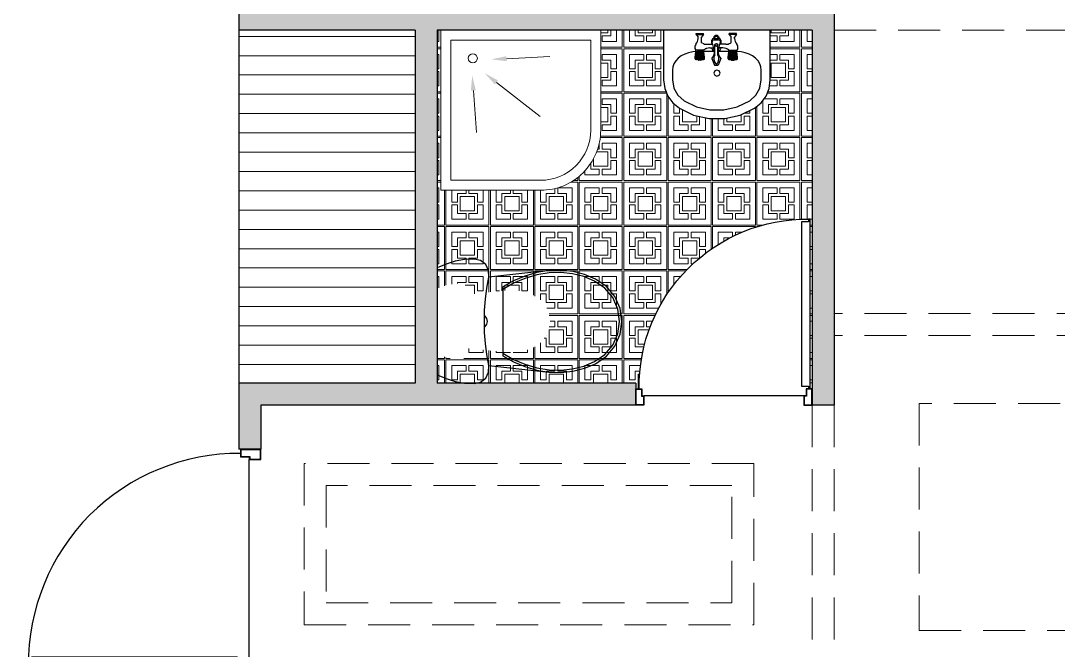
# Model space of a CAD drawing. Header units: inches. Extents: x 70 to 1974, y -315 to 363.
# Drawn here: x 1176.509 to 1181.215, y 192.494 to 195.348 of the extents above; entities that cross this region are included whole.
import ezdxf

# ---------------------------------------------------------------- set-up
doc = ezdxf.new("R2010")
doc.units = ezdxf.units.IN
doc.header["$MEASUREMENT"] = 0
doc.linetypes.add('DASHED2', pattern=[9.525, 6.35, -3.175])
for name, color, linetype, lineweight in [('1', 19, 'Continuous', 5), ('hidden line', 252, 'Continuous', 5), ('LAYER1', 8, 'Continuous', 9)]:
    doc.layers.add(name, color=color, linetype=linetype, lineweight=lineweight)
doc.layers.add('AX', color=7, linetype='Continuous', lineweight=18, true_color=0xb7ad8f)
doc.layers.add('elev', color=8, linetype='Continuous')
doc.layers.add('fer', color=8, linetype='Continuous')

# ---------------------------------------------------------------- blocks, each defined once
blk = doc.blocks.new('DR100K')
at = {"color": 0}
blk.add_line((-0.0463, -0.0524), (-0.9537, -0.0524), dxfattribs=at)
at = {"color": 0, "linetype": 'Continuous'}
for p, q in [((-0.0192, -0.1073), (-0.0192, -0.0923)), ((-0.0192, -0.0923), (-0.0115, -0.0923)), ((-0.0115, -0.0923), (-0.0115, -0.5731)), ((-0.0591, -0.5731), (-0.0591, -0.1073)), ((-0.0591, -0.1073), (-0.0197, -0.1073)), ((-0.0591, -1.0389), (-0.0591, -0.5731)), ((-0.0115, -0.5731), (-0.0115, -1.0539)), ((-0.0197, -1.0389), (-0.0591, -1.0389)), ((-0.0192, -1.0539), (-0.0192, -1.0389)), ((-0.0115, -1.0539), (-0.0192, -1.0539))]:
    blk.add_line(p, q, dxfattribs=at)
for points in [[(-0.9537, -0.0524), (-0.9537, 0), (-1, 0), (-1, -0.0923), (-0.9658, -0.0923), (-0.9658, -0.0524)], [(-0.0463, -0.0524), (-0.0463, 0), (0, 0), (0, -0.0923), (-0.0342, -0.0923), (-0.0342, -0.0524)], [(-0.9557, -0.0505), (-0.9557, -0.0019), (-0.9981, -0.0019), (-0.9981, -0.0904), (-0.9677, -0.0904), (-0.9677, -0.0505)], [(-0.0443, -0.0505), (-0.0443, -0.0019), (-0.0019, -0.0019), (-0.0019, -0.0904), (-0.0323, -0.0904), (-0.0323, -0.0505)]]:
    blk.add_lwpolyline(points, close=True, dxfattribs=at)
blk.add_arc((-0.0294, -0.1026), 0.9514, 179.3821, 270.6161, dxfattribs=at)
blk = doc.blocks.new('Bath4')
for p, q in [((-0.652, -0.5264), (-0.6377, -0.3365)), ((-0.5472, -0.5632), (-0.3492, -0.4082)), ((-0.5019, -0.6708), (-0.3044, -0.6801))]:
    blk.add_line(p, q)
for points in [[(-0.0742, -0.8), (-0.8, -0.8), (-0.8, -0.0742), (-0.3464, -0.0742, -0.414214), (-0.0742, -0.3464)], [(-0.1196, -0.7546), (-0.7546, -0.7546), (-0.7546, -0.1196), (-0.3464, -0.1196, -0.414214), (-0.1196, -0.3464)]]:
    blk.add_lwpolyline(points, format="xyb", close=True)
blk.add_circle((-0.6545, -0.6727), 0.0207)
for points in [[(-0.6633, -0.5255), (-0.6407, -0.5272), (-0.6571, -0.5942)], [(-0.5542, -0.5542), (-0.5402, -0.5721), (-0.6008, -0.6051)], [(-0.5014, -0.6595), (-0.5024, -0.6822), (-0.5699, -0.6677)]]:
    blk.add_solid(points)
blk = doc.blocks.new('PL_WC_1_UT')
at = {"layer": 'fer', "linetype": 'ByBlock'}
for p, q in [((-0.2284, 0.645), (-0.2446, 0.6076)), ((0.2284, 0.645), (-0.2284, 0.645)), ((0.2446, 0.6076), (0.2284, 0.645)), ((-0.2446, 0.6076), (-0.2564, 0.5687)), ((0.2564, 0.5687), (0.2446, 0.6076)), ((-0.2564, 0.5687), (-0.2635, 0.5285)), ((0.2635, 0.5285), (0.2564, 0.5687)), ((-0.2635, 0.5285), (-0.2659, 0.4879)), ((-0.2659, 0.4879), (-0.2597, 0.4603)), ((0.2597, 0.4603), (0.2659, 0.4879)), ((0.2659, 0.4879), (0.2635, 0.5285)), ((-0.2597, 0.4603), (-0.2423, 0.4381)), ((0.2423, 0.4381), (0.2597, 0.4603)), ((-0.2423, 0.4381), (-0.2171, 0.4255)), ((-0.2171, 0.4255), (-0.1889, 0.4249)), ((-0.1889, 0.4249), (-0.2164, 0.1682)), ((0.1889, 0.4249), (0.2171, 0.4255)), ((0.2164, 0.1682), (0.1889, 0.4249)), ((0.2171, 0.4255), (0.2423, 0.4381)), ((-0.2164, 0.1682), (-0.2183, 0.1168)), ((0.2183, 0.1168), (0.2164, 0.1682)), ((-0.2183, 0.1168), (-0.2128, 0.0658)), ((0.2128, 0.0658), (0.2183, 0.1168)), ((-0.2128, 0.0658), (-0.2002, 0.016)), ((0.2002, 0.016), (0.2128, 0.0658)), ((-0.2002, 0.016), (-0.1807, -0.0315)), ((0.1807, -0.0315), (0.2002, 0.016)), ((-0.1807, -0.0315), (-0.1493, -0.0776)), ((0.1493, -0.0776), (0.1807, -0.0315)), ((-0.1493, -0.0776), (-0.1063, -0.1133)), ((0.1063, -0.1133), (0.1493, -0.0776)), ((-0.1063, -0.1133), (-0.0553, -0.1359)), ((0.0553, -0.1359), (0.1063, -0.1133)), ((-0.0553, -0.1359), (0, -0.1436)), ((0, -0.1436), (0.0553, -0.1359))]:
    blk.add_line(p, q, dxfattribs=at)
at = {"layer": 'fer', "color": 0, "linetype": 'ByBlock'}
for p, q in [((-0.0475, 0.4427), (0, 0.4439)), ((-0.0238, 0.4433), (-0.0216, 0.44)), ((-0.0029, 0.4438), (0, 0.4433)), ((0, 0.4439), (0.0475, 0.4427)), ((0, 0.4433), (0.0029, 0.4438)), ((0.0216, 0.44), (0.0238, 0.4433)), ((-0.1889, 0.4249), (-0.1421, 0.4332)), ((-0.1421, 0.4332), (-0.0949, 0.4392)), ((-0.0949, 0.4392), (-0.0475, 0.4427)), ((-0.0216, 0.44), (-0.0117, 0.4334)), ((-0.0117, 0.4334), (0, 0.431)), ((0, 0.431), (0.0117, 0.4334)), ((0.0117, 0.4334), (0.0216, 0.44)), ((0.0475, 0.4427), (0.0949, 0.4392)), ((0.0949, 0.4392), (0.1421, 0.4332)), ((0.1421, 0.4332), (0.1889, 0.4249)), ((-0.1476, 0.365), (-0.1732, 0.3191)), ((-0.136, 0.365), (-0.1624, 0.3191)), ((0.1476, 0.365), (-0.1476, 0.365)), ((0.1624, 0.3191), (0.136, 0.365)), ((0.1732, 0.3191), (0.1476, 0.365)), ((-0.1732, 0.3191), (-0.1933, 0.2706)), ((-0.1624, 0.3191), (-0.1831, 0.2703)), ((0.1831, 0.2703), (0.1624, 0.3191)), ((0.1933, 0.2706), (0.1732, 0.3191)), ((-0.1933, 0.2706), (-0.2078, 0.22)), ((-0.1831, 0.2703), (-0.198, 0.2194)), ((0.198, 0.2194), (0.1831, 0.2703)), ((0.2078, 0.22), (0.1933, 0.2706)), ((-0.2078, 0.22), (-0.2164, 0.1682)), ((-0.198, 0.2194), (-0.2067, 0.1671)), ((0.2067, 0.1671), (0.198, 0.2194)), ((0.2164, 0.1682), (0.2078, 0.22)), ((-0.2067, 0.1671), (-0.2085, 0.1172)), ((0.2085, 0.1172), (0.2067, 0.1671)), ((-0.2085, 0.1172), (-0.2033, 0.0675)), ((0.2033, 0.0675), (0.2085, 0.1172)), ((-0.2033, 0.0675), (-0.191, 0.019)), ((0.191, 0.019), (0.2033, 0.0675)), ((-0.191, 0.019), (-0.172, -0.0272)), ((0.172, -0.0272), (0.191, 0.019)), ((-0.172, -0.0272), (-0.1421, -0.0711)), ((0.1421, -0.0711), (0.172, -0.0272)), ((-0.1421, -0.0711), (-0.1012, -0.1051)), ((0.1012, -0.1051), (0.1421, -0.0711)), ((-0.1012, -0.1051), (-0.0526, -0.1266)), ((-0.0526, -0.1266), (0, -0.1339)), ((0, -0.1339), (0.0526, -0.1266)), ((0.0526, -0.1266), (0.1012, -0.1051))]:
    blk.add_line(p, q, dxfattribs=at)
blk = doc.blocks.new('DASTSHO')
at = {"layer": 'fer', "linetype": 'Continuous'}
h = blk.add_hatch(dxfattribs=at)
h.set_pattern_fill('EMPTY_FILL', color=256, scale=1000000.0, style=0)
h.set_pattern_definition([(0, (1000000, 1000000), (0, 1000000), [1e-05, -1000000])])
h.paths.add_polyline_path([(-0.3, 0), (-0.3, -0.28), (-0.2973, -0.3116), (-0.2894, -0.3424), (-0.2764, -0.3713), (-0.2586, -0.3976), (-0.2368, -0.4206), (-0.2113, -0.4396), (-0.145, -0.4727), (-0.0738, -0.4931), (0, -0.4999), (0.0738, -0.4931), (0.145, -0.4727), (0.2113, -0.4396), (0.2368, -0.4206), (0.2586, -0.3976), (0.2764, -0.3713), (0.2894, -0.3424), (0.2973, -0.3116), (0.3, -0.28), (0.3, 0)], flags=0)
at = {"layer": 'fer', "linetype": 'ByBlock'}
for p, q in [((-0.3, 0), (-0.3, -0.28)), ((-0.27, 0), (-0.3, 0)), ((0.27, 0), (-0.27, 0)), ((0.3, 0), (0.27, 0)), ((0.3, -0.28), (0.3, 0)), ((-0.2315, -0.1722), (-0.2417, -0.1886)), ((-0.2177, -0.1575), (-0.2315, -0.1722)), ((-0.2007, -0.1447), (-0.2177, -0.1575)), ((-0.181, -0.1344), (-0.2007, -0.1447)), ((-0.1592, -0.1267), (-0.181, -0.1344)), ((-0.136, -0.1221), (-0.1592, -0.1267)), ((-0.112, -0.1205), (-0.136, -0.1221)), ((-0.0138, -0.1205), (-0.112, -0.1205)), ((0.112, -0.1205), (0.0075, -0.1205)), ((0.136, -0.1221), (0.112, -0.1205)), ((0.1592, -0.1267), (0.136, -0.1221)), ((0.181, -0.1344), (0.1592, -0.1267)), ((0.2007, -0.1447), (0.181, -0.1344)), ((0.2177, -0.1575), (0.2007, -0.1447)), ((0.2315, -0.1722), (0.2177, -0.1575)), ((0.2417, -0.1886), (0.2315, -0.1722)), ((-0.2479, -0.206), (-0.25, -0.224)), ((-0.25, -0.224), (-0.25, -0.28)), ((-0.2417, -0.1886), (-0.2479, -0.206)), ((0.2479, -0.206), (0.2417, -0.1886)), ((0.25, -0.224), (0.2479, -0.206)), ((0.25, -0.28), (0.25, -0.224))]:
    blk.add_line(p, q, dxfattribs=at)
at = {"layer": 'fer'}
for p, q in [((-0.1161, -0.0184), (-0.0761, -0.0184)), ((-0.1161, -0.0234), (-0.1161, -0.0184)), ((-0.1161, -0.0234), (-0.0761, -0.0234)), ((-0.1161, -0.0234), (-0.1061, -0.0384)), ((-0.1061, -0.0471), (-0.1061, -0.0384)), ((-0.0761, -0.0234), (-0.0861, -0.0384)), ((-0.0861, -0.0709), (-0.0861, -0.0384)), ((-0.0761, -0.0234), (-0.0761, -0.0184)), ((-0.0161, -0.0545), (0.0098, -0.0545)), ((0.0698, -0.0234), (0.0698, -0.0184)), ((0.1098, -0.0184), (0.0698, -0.0184)), ((0.0698, -0.0234), (0.0798, -0.0384)), ((0.1098, -0.0234), (0.0698, -0.0234)), ((0.0798, -0.0709), (0.0798, -0.0384)), ((0.1098, -0.0234), (0.0998, -0.0384)), ((0.0998, -0.0471), (0.0998, -0.0384)), ((0.1098, -0.0234), (0.1098, -0.0184)), ((-0.1236, -0.1037), (-0.1179, -0.1127)), ((-0.1179, -0.1214), (-0.1179, -0.1127)), ((-0.0743, -0.1127), (-0.1179, -0.1127)), ((-0.0729, -0.1114), (-0.0743, -0.1127)), ((-0.0743, -0.1214), (-0.0743, -0.1127)), ((-0.0611, -0.1037), (-0.0661, -0.1057)), ((-0.0571, -0.0795), (-0.0229, -0.0795)), ((-0.0404, -0.0995), (-0.0184, -0.0995)), ((-0.0142, -0.1177), (-0.026, -0.0656)), ((-0.0117, -0.1399), (-0.0115, -0.0831)), ((0.0054, -0.1399), (0.0052, -0.0831)), ((0.0079, -0.1177), (0.0197, -0.0656)), ((0.0341, -0.0995), (0.012, -0.0995)), ((0.0508, -0.0795), (0.0166, -0.0795)), ((0.0548, -0.1037), (0.0598, -0.1057)), ((0.0665, -0.1114), (0.068, -0.1127)), ((0.068, -0.1127), (0.1115, -0.1127)), ((0.068, -0.1214), (0.068, -0.1127)), ((0.1173, -0.1037), (0.1115, -0.1127)), ((0.1115, -0.1214), (0.1115, -0.1127)), ((-0.1231, -0.1604), (-0.1231, -0.153)), ((-0.1228, -0.153), (-0.1179, -0.1214)), ((-0.1228, -0.1604), (-0.1228, -0.153)), ((-0.1202, -0.153), (-0.1158, -0.1214)), ((-0.1202, -0.1604), (-0.1202, -0.153)), ((-0.0731, -0.1644), (-0.1191, -0.1644)), ((-0.1148, -0.1214), (-0.1189, -0.153)), ((-0.1189, -0.1604), (-0.1189, -0.153)), ((-0.1179, -0.153), (-0.1139, -0.1214)), ((-0.0743, -0.1214), (-0.1179, -0.1214)), ((-0.1179, -0.1604), (-0.1179, -0.153)), ((-0.1128, -0.1214), (-0.1164, -0.153)), ((-0.1164, -0.1604), (-0.1164, -0.153)), ((-0.1152, -0.153), (-0.1118, -0.1214)), ((-0.1152, -0.1604), (-0.1152, -0.153)), ((-0.1135, -0.153), (-0.1104, -0.1214)), ((-0.1135, -0.1604), (-0.1135, -0.153)), ((-0.1085, -0.153), (-0.1064, -0.1214)), ((-0.1085, -0.1644), (-0.1085, -0.153)), ((-0.1055, -0.153), (-0.1041, -0.1214)), ((-0.1055, -0.1644), (-0.1055, -0.153)), ((-0.1051, -0.1654), (-0.1051, -0.1644)), ((-0.1018, -0.1214), (-0.1027, -0.153)), ((-0.1027, -0.1644), (-0.1027, -0.153)), ((-0.0911, -0.1694), (-0.1011, -0.1694)), ((-0.0982, -0.153), (-0.0982, -0.1214)), ((-0.0982, -0.1644), (-0.0982, -0.153)), ((-0.0982, -0.1644), (-0.0982, -0.153)), ((-0.0961, -0.1644), (-0.0961, -0.1214)), ((-0.094, -0.153), (-0.094, -0.1214)), ((-0.094, -0.1644), (-0.094, -0.153)), ((-0.0904, -0.1214), (-0.0895, -0.153)), ((-0.0895, -0.1644), (-0.0895, -0.153)), ((-0.0867, -0.153), (-0.0881, -0.1214)), ((-0.0871, -0.1654), (-0.0871, -0.1644)), ((-0.0867, -0.1644), (-0.0867, -0.153)), ((-0.0837, -0.153), (-0.0858, -0.1214)), ((-0.0837, -0.1644), (-0.0837, -0.153)), ((-0.0787, -0.153), (-0.0817, -0.1214)), ((-0.077, -0.153), (-0.0804, -0.1214)), ((-0.0794, -0.1214), (-0.0758, -0.153)), ((-0.0787, -0.1604), (-0.0787, -0.153)), ((-0.0743, -0.153), (-0.0783, -0.1214)), ((-0.0774, -0.1214), (-0.0733, -0.153)), ((-0.077, -0.1604), (-0.077, -0.153)), ((-0.072, -0.153), (-0.0764, -0.1214)), ((-0.0758, -0.1604), (-0.0758, -0.153)), ((-0.0694, -0.153), (-0.0743, -0.1214)), ((-0.0743, -0.1604), (-0.0743, -0.153)), ((-0.0733, -0.1604), (-0.0733, -0.153)), ((-0.072, -0.1604), (-0.072, -0.153)), ((-0.0694, -0.1604), (-0.0694, -0.153)), ((-0.0691, -0.1604), (-0.0691, -0.153)), ((-0.0279, -0.1595), (-0.0128, -0.1962)), ((0.0216, -0.1595), (0.0065, -0.1962)), ((0.0628, -0.1604), (0.0628, -0.153)), ((0.0631, -0.153), (0.068, -0.1214)), ((0.0631, -0.1604), (0.0631, -0.153)), ((0.0656, -0.153), (0.07, -0.1214)), ((0.0656, -0.1604), (0.0656, -0.153)), ((0.0668, -0.1644), (0.1128, -0.1644)), ((0.0711, -0.1214), (0.067, -0.153)), ((0.067, -0.1604), (0.067, -0.153)), ((0.068, -0.1214), (0.1115, -0.1214)), ((0.068, -0.153), (0.0719, -0.1214)), ((0.068, -0.1604), (0.068, -0.153)), ((0.0731, -0.1214), (0.0694, -0.153)), ((0.0694, -0.1604), (0.0694, -0.153)), ((0.0707, -0.153), (0.0741, -0.1214)), ((0.0707, -0.1604), (0.0707, -0.153)), ((0.0724, -0.153), (0.0754, -0.1214)), ((0.0724, -0.1604), (0.0724, -0.153)), ((0.0774, -0.153), (0.0794, -0.1214)), ((0.0774, -0.1644), (0.0774, -0.153)), ((0.0803, -0.153), (0.0818, -0.1214)), ((0.0803, -0.1644), (0.0803, -0.153)), ((0.0808, -0.1654), (0.0808, -0.1644)), ((0.084, -0.1214), (0.0831, -0.153)), ((0.0831, -0.1644), (0.0831, -0.153)), ((0.0848, -0.1694), (0.0948, -0.1694)), ((0.0877, -0.153), (0.0877, -0.1214)), ((0.0877, -0.1644), (0.0877, -0.153)), ((0.0898, -0.1644), (0.0898, -0.1214)), ((0.0918, -0.153), (0.0919, -0.1214)), ((0.0918, -0.1644), (0.0918, -0.153)), ((0.0918, -0.1644), (0.0918, -0.153)), ((0.0955, -0.1214), (0.0964, -0.153)), ((0.0964, -0.1644), (0.0964, -0.153)), ((0.0992, -0.153), (0.0978, -0.1214)), ((0.0988, -0.1654), (0.0988, -0.1644)), ((0.0992, -0.1644), (0.0992, -0.153)), ((0.1022, -0.153), (0.1001, -0.1214)), ((0.1022, -0.1644), (0.1022, -0.153)), ((0.1072, -0.153), (0.1041, -0.1214)), ((0.1089, -0.153), (0.1055, -0.1214)), ((0.1065, -0.1214), (0.1101, -0.153)), ((0.1072, -0.1604), (0.1072, -0.153)), ((0.1115, -0.153), (0.1076, -0.1214)), ((0.1084, -0.1214), (0.1126, -0.153)), ((0.1089, -0.1604), (0.1089, -0.153)), ((0.1139, -0.153), (0.1095, -0.1214)), ((0.1101, -0.1604), (0.1101, -0.153)), ((0.1165, -0.153), (0.1115, -0.1214)), ((0.1115, -0.1604), (0.1115, -0.153)), ((0.1126, -0.1604), (0.1126, -0.153)), ((0.1139, -0.1604), (0.1139, -0.153)), ((0.1165, -0.1604), (0.1165, -0.153)), ((0.1168, -0.1604), (0.1168, -0.153)), ((-0.0128, -0.1962), (0.0065, -0.1962))]:
    blk.add_line(p, q, dxfattribs=at)
at = {"layer": 'fer', "linetype": 'ByBlock'}
blk.add_lwpolyline([(0, -0.224), (-0.0124, -0.2291), (-0.0175, -0.2415), (-0.0124, -0.2539), (0, -0.259), (0.0124, -0.2539), (0.0175, -0.2415), (0.0124, -0.2291)], close=True, dxfattribs=at)
blk.add_lwpolyline([(0, -0.224), (-0.0124, -0.2291), (-0.0175, -0.2415), (-0.0124, -0.2539), (0, -0.259), (0.0124, -0.2539), (0.0175, -0.2415), (0.0124, -0.2291)], close=True, dxfattribs=at)
for points in [[(-0.3, -0.28), (-0.294, -0.3272), (-0.2764, -0.3713), (-0.2482, -0.4096), (-0.2113, -0.4396)], [(-0.25, -0.28), (-0.2422, -0.3258), (-0.2197, -0.3664), (-0.1849, -0.3972)], [(0.1849, -0.3972), (0.2197, -0.3664), (0.2422, -0.3258), (0.25, -0.28)], [(0.2113, -0.4396), (0.2482, -0.4096), (0.2764, -0.3713), (0.294, -0.3272), (0.3, -0.28)], [(-0.1849, -0.3972), (-0.1147, -0.4307), (-0.0389, -0.4478), (0.0389, -0.4478), (0.1147, -0.4307), (0.1849, -0.3972)], [(-0.2113, -0.4396), (-0.1311, -0.4779), (-0.0444, -0.4975), (0.0444, -0.4975), (0.1311, -0.4779), (0.2113, -0.4396)]]:
    blk.add_lwpolyline(points, dxfattribs=at)
at = {"layer": 'fer'}
for centre, radius in [((-0.0032, -0.0409), 0.0131), ((-0.0032, -0.0409), 0.00814), ((-0.0032, -0.0831), 0.00838), ((-0.0032, -0.0831), 0.00638)]:
    blk.add_circle(centre, radius, dxfattribs=at)
for centre, radius, start, end in [((-0.1561, -0.0471), 0.05, 320.08757, 0), ((-0.0032, -0.068), 0.0279, 117.5903, 204.3145), ((-0.0161, -0.0645), 0.01, 90, 186.46452), ((-0.0032, -0.068), 0.0279, 335.6855, 62.4097), ((0.0098, -0.0645), 0.01, 353.53548, 90), ((0.1498, -0.0471), 0.05, 180, 219.91243), ((-0.0961, -0.0973), 0.0282, 140.08757, 192.9962), ((-0.0961, -0.0973), 0.0282, 60.12195, 69.2491), ((-0.0571, -0.0295), 0.05, 240.12195, 270), ((-0.0404, -0.1495), 0.05, 90, 130.39833), ((-0.0032, -0.0914), 0.0279, 196.94333, 246.18728), ((-0.0679, -0.1231), 0.0542, 317.6979, 11.29112), ((0.0616, -0.1231), 0.0542, 168.70888, 222.3021), ((-0.0032, -0.0914), 0.0279, 293.81272, 343.05667), ((0.0341, -0.1495), 0.05, 49.60167, 90), ((0.0508, -0.0295), 0.05, 270, 299.87805), ((0.0898, -0.0973), 0.0282, 110.7509, 119.87805), ((0.0898, -0.0973), 0.0282, 347.0038, 39.91243), ((-0.1191, -0.1604), 0.004, 180, 270), ((-0.1188, -0.1604), 0.004, 180, 270), ((-0.1162, -0.1604), 0.004, 180, 270), ((-0.1149, -0.1604), 0.004, 180, 270), ((-0.1139, -0.1604), 0.004, 180, 270), ((-0.1124, -0.1604), 0.004, 180, 270), ((-0.1112, -0.1604), 0.004, 180, 270), ((-0.1095, -0.1604), 0.004, 180, 270), ((-0.1011, -0.1654), 0.004, 180, 270), ((-0.0911, -0.1654), 0.004, 270, 0), ((-0.0827, -0.1604), 0.004, 270, 0), ((-0.081, -0.1604), 0.004, 270, 0), ((-0.0798, -0.1604), 0.004, 270, 0), ((-0.0783, -0.1604), 0.004, 270, 0), ((-0.0773, -0.1604), 0.004, 270, 0), ((-0.076, -0.1604), 0.004, 270, 0), ((-0.0734, -0.1604), 0.004, 270, 0), ((-0.0731, -0.1604), 0.004, 270, 0), ((0.0251, -0.1613), 0.0425, 149.79225, 221.21885), ((-0.0314, -0.1613), 0.0425, 318.78115, 30.20775), ((0.0668, -0.1604), 0.004, 180, 270), ((0.0671, -0.1604), 0.004, 180, 270), ((0.0696, -0.1604), 0.004, 180, 270), ((0.071, -0.1604), 0.004, 180, 270), ((0.072, -0.1604), 0.004, 180, 270), ((0.0734, -0.1604), 0.004, 180, 270), ((0.0747, -0.1604), 0.004, 180, 270), ((0.0764, -0.1604), 0.004, 180, 270), ((0.0848, -0.1654), 0.004, 180, 270), ((0.0948, -0.1654), 0.004, 270, 0), ((0.1032, -0.1604), 0.004, 270, 0), ((0.1049, -0.1604), 0.004, 270, 0), ((0.1061, -0.1604), 0.004, 270, 0), ((0.1075, -0.1604), 0.004, 270, 0), ((0.1086, -0.1604), 0.004, 270, 0), ((0.1099, -0.1604), 0.004, 270, 0), ((0.1125, -0.1604), 0.004, 270, 0), ((0.1128, -0.1604), 0.004, 270, 0), ((-0.0032, -0.186), 0.005, 221.21885, 318.78115)]:
    blk.add_arc(centre, radius, start, end, dxfattribs=at)
blk = doc.blocks.new('k1')
at = {"true_color": 0x636466}
h = blk.add_hatch(color=251, dxfattribs=at)
h.dxf.hatch_style = 1
h.paths.add_polyline_path([(-461.0846, -161.5584), (-462.6065, -161.5584), (-462.6065, -162.181), (-462.6065, -162.181), (-462.6065, -162.3188), (-462.4682, -162.3188), (-462.4682, -161.6968), (-461.2229, -161.6968), (-461.2229, -162.942), (-461.0846, -162.942), (-461.0846, -162.8037)])
h.paths.add_polyline_path([(-460.3927, -161.6968), (-459.1475, -161.6968), (-459.1475, -162.942), (-457.907, -162.942), (-457.907, -162.8037), (-459.0091, -162.8037), (-459.0091, -161.5584), (-460.5311, -161.5584), (-460.5311, -162.181), (-461.0846, -162.181), (-461.0846, -162.3194), (-460.3927, -162.3194)])
h.paths.add_polyline_path([(-459.7009, -162.3194), (-459.1475, -162.3194), (-459.1475, -162.181), (-459.8393, -162.181), (-459.8393, -162.8037), (-461.0846, -162.8037), (-461.0846, -162.942), (-459.7009, -162.942)], flags=17)
h.paths.add_polyline_path([(-458.3173, -161.6968), (-457.072, -161.6968), (-457.0735, -162.2633), (-457.0043, -162.2633), (-456.9351, -162.2631), (-456.9337, -161.5584), (-458.4557, -161.5584), (-458.4557, -162.181), (-459.0091, -162.181), (-459.0091, -162.3194), (-458.3173, -162.3194)])
h.paths.add_polyline_path([(-457.434, -165.0145), (-453.6596, -165.0145), (-453.6596, -164.5635), (-457.434, -164.5635)], flags=9)
h.paths.add_polyline_path([(-466.4646, -178.781), (-469.7624, -178.781), (-469.7624, -178.172), (-466.4646, -178.172)], flags=9)
h.paths.add_polyline_path([(-465.7865, -177.1188), (-468.3426, -177.1188), (-468.3426, -176.3458), (-465.7865, -176.3458)], flags=9)
h.paths.add_polyline_path([(-466.6372, -172.2588), (-468.4262, -172.2588), (-468.4262, -171.5854), (-466.6372, -171.5854)], flags=9)
h.paths.add_polyline_path([(-467.4058, -174.7927), (-469.1563, -174.7927), (-469.1563, -174.3652), (-467.4058, -174.3652)], flags=9)
h.paths.add_polyline_path([(-466.5791, -173.4899), (-469.3301, -173.4899), (-469.3301, -173.0249), (-466.5791, -173.0249)], flags=9)
h.paths.add_polyline_path([(-469.0047, -195.6182), (-468.5367, -195.6499), (-468.4415, -195.1099), (-468.9095, -195.0782)], flags=9)
h.paths.add_polyline_path([(-465.4248, -183.2086), (-468.8542, -183.2375), (-468.859, -182.6675), (-465.4296, -182.6386)], flags=9)
h.paths.add_polyline_path([(-469.3327, -170.5279), (-465.1389, -170.5279), (-465.1389, -170.0268), (-469.3327, -170.0268)], flags=9)
h.paths.add_polyline_path([(-469.4484, -194.8322), (-468.9804, -194.864), (-468.8852, -194.324), (-469.3532, -194.2922)], flags=9)
h.paths.add_polyline_path([(-467.2761, -194.8572), (-468.7185, -194.8693), (-468.7236, -194.2619), (-467.2812, -194.2497)], flags=9)
h.paths.add_polyline_path([(-464.4483, -194.8452), (-465.6532, -194.8554), (-465.658, -194.2854), (-464.4531, -194.2752)], flags=9)
h.paths.add_polyline_path([(-466.8236, -194.8161), (-465.8001, -194.8479), (-465.7049, -194.3079), (-466.7283, -194.2761)], flags=9)
h.paths.add_polyline_path([(-468.6542, -184.4538), (-467.9788, -184.4761), (-467.9121, -184.093), (-468.5875, -184.0708)], flags=9)
h.paths.add_polyline_path([(-468.0005, -184.2226), (-467.9115, -184.2308), (-467.8869, -184.09), (-467.976, -184.0818)], flags=9)
h.paths.add_polyline_path([(-469.3709, -184.1154), (-469.3068, -184.1217), (-469.2877, -184.0123), (-469.3518, -184.0059)], flags=9)
h.paths.add_polyline_path([(-469.4589, -184.4456), (-469.3558, -184.4539), (-469.3307, -184.3103), (-469.4338, -184.3019)], flags=9)
h.paths.add_polyline_path([(-469.5642, -184.3939), (-468.6423, -184.4137), (-468.583, -184.0728), (-469.5048, -184.053)], flags=9)
h.paths.add_polyline_path([(-468.6139, -183.8392), (-467.9386, -183.8615), (-467.8718, -183.4785), (-468.5472, -183.4562)], flags=9)
h.paths.add_polyline_path([(-467.9602, -183.5893), (-467.8711, -183.5975), (-467.8466, -183.4567), (-467.9356, -183.4486)], flags=9)
h.paths.add_polyline_path([(-469.3753, -183.5029), (-469.3112, -183.5093), (-469.2922, -183.3999), (-469.3563, -183.3935)], flags=9)
h.paths.add_polyline_path([(-469.4633, -183.8331), (-469.3602, -183.8415), (-469.3352, -183.6978), (-469.4383, -183.6895)], flags=9)
h.paths.add_polyline_path([(-469.5687, -183.7814), (-468.6468, -183.8012), (-468.5875, -183.4604), (-469.5093, -183.4406)], flags=9)
h.paths.add_polyline_path([(-464.47, -193.0711), (-466.41, -193.0875), (-466.415, -192.4875), (-464.4751, -192.4711)], flags=9)
h.paths.add_polyline_path([(-464.4471, -179.8895), (-467.4444, -179.9148), (-467.4494, -179.3223), (-464.4521, -179.297)], flags=9)
h.paths.add_polyline_path([(-464.457, -175.972), (-466.6844, -175.9908), (-466.6894, -175.3983), (-464.462, -175.3795)], flags=9)
h.paths.add_polyline_path([(-464.4659, -178.7758), (-466.5484, -178.7933), (-466.5535, -178.1859), (-464.4711, -178.1683)], flags=9)
h.paths.add_polyline_path([(-464.4666, -174.8525), (-466.289, -174.8679), (-466.294, -174.2754), (-464.4716, -174.26)], flags=9)
h.paths.add_polyline_path([(-464.4687, -173.5351), (-466.4711, -173.552), (-466.476, -172.9745), (-464.4735, -172.9576)], flags=9)
h.paths.add_polyline_path([(-464.498, -172.0947), (-465.5354, -172.1034), (-465.539, -171.6759), (-464.5016, -171.6672)], flags=9)
h.paths.add_polyline_path([(-464.487, -190.9788), (-466.5209, -190.9788), (-466.5209, -190.4838), (-464.487, -190.4838)], flags=9)
h.paths.add_polyline_path([(-464.361, -186.5578), (-469.8351, -186.604), (-469.84, -186.0269), (-464.3658, -185.9807)], flags=9)
h.paths.add_polyline_path([(-464.4788, -192.0283), (-465.4211, -192.0283), (-465.4211, -191.4476), (-464.4788, -191.4476)], flags=9)
h.paths.add_polyline_path([(-464.4729, -195.6192), (-466.4129, -195.6356), (-466.4173, -195.1106), (-464.4774, -195.0942)], flags=9)
h.paths.add_polyline_path([(-467.7853, -195.7628), (-468.3703, -195.7628), (-468.3703, -194.9678), (-467.7853, -194.9678)], flags=9)
h.paths.add_polyline_path([(-466.5666, -185.6325), (-467.5813, -185.6325), (-467.5813, -185.1645), (-466.5666, -185.1645)], flags=9)
h.paths.add_polyline_path([(-464.4327, -185.5774), (-466.2107, -185.5924), (-466.2141, -185.194), (-464.436, -185.179)], flags=9)
h.paths.add_polyline_path([(-465.6546, -185.0812), (-469.0091, -185.0812), (-469.0091, -184.6089), (-465.6546, -184.6089)], flags=9)
h.paths.add_polyline_path([(-466.2428, -184.4307), (-467.9102, -184.4448), (-467.9133, -184.0854), (-466.2458, -184.0713)], flags=9)
h.paths.add_polyline_path([(-466.2566, -183.7842), (-467.5346, -183.795), (-467.538, -183.3956), (-466.2599, -183.3848)], flags=9)
h.paths.add_polyline_path([(-465.0273, -184.3294), (-465.4483, -184.3329), (-465.4513, -183.9785), (-465.0303, -183.9749)], flags=9)
h.paths.add_polyline_path([(-464.3973, -183.8968), (-466.0498, -183.9107), (-466.0528, -183.5562), (-464.4003, -183.5423)], flags=9)
h.paths.add_polyline_path([(-464.455, -185.0631), (-465.6467, -185.0732), (-465.6499, -184.6851), (-464.4582, -184.6751)], flags=9)
h.paths.add_polyline_path([(-469.6945, -185.0329), (-469.0256, -185.0536), (-468.9633, -184.7007), (-469.6323, -184.6799)], flags=9)
h.paths.add_polyline_path([(-454.5593, -188.4483), (-454.6086, -188.4483), (-454.6086, -188.3003), (-454.5593, -188.3003)], flags=9)
h.paths.add_polyline_path([(-453.4972, -188.5378), (-454.5503, -188.5378), (-454.5503, -188.1414), (-453.4972, -188.1414)], flags=9)
h.paths.add_polyline_path([(-454.1227, -187.4118), (-454.172, -187.4118), (-454.172, -187.2638), (-454.1227, -187.2638)], flags=9)
h.paths.add_polyline_path([(-453.4705, -187.5187), (-454.1053, -187.5187), (-454.1053, -187.0937), (-453.4705, -187.0937)], flags=9)
h.paths.add_polyline_path([(-453.9631, -180.2095), (-454.0124, -180.2095), (-454.0124, -180.0615), (-453.9631, -180.0615)], flags=9)
h.paths.add_polyline_path([(-453.745, -181.0596), (-453.7944, -181.0596), (-453.7944, -180.9116), (-453.745, -180.9116)], flags=9)
h.paths.add_polyline_path([(-453.8343, -182.0033), (-453.8837, -182.0033), (-453.8837, -181.8553), (-453.8343, -181.8553)], flags=9)
h.paths.add_polyline_path([(-454.2191, -183.8516), (-454.2685, -183.8516), (-454.2685, -183.7036), (-454.2191, -183.7036)], flags=9)
h.paths.add_polyline_path([(-454.3381, -184.7282), (-454.3874, -184.7282), (-454.3874, -184.5803), (-454.3381, -184.5803)], flags=9)
h.paths.add_polyline_path([(-453.4934, -186.5421), (-454.1745, -186.5421), (-454.1745, -186.1171), (-453.4934, -186.1171)], flags=9)
h.paths.add_polyline_path([(-452.9888, -187.4826), (-453.5455, -187.4826), (-453.5455, -187.1401), (-452.9888, -187.1401)], flags=9)
h.paths.add_polyline_path([(-452.9888, -186.4979), (-453.5455, -186.4979), (-453.5455, -186.1555), (-452.9888, -186.1555)], flags=9)
h.paths.add_polyline_path([(-452.9803, -184.8325), (-454.3481, -184.8325), (-454.3481, -184.3829), (-452.9803, -184.3829)], flags=9)
h.paths.add_polyline_path([(-452.9468, -184.0507), (-454.226, -184.0507), (-454.226, -183.5072), (-452.9468, -183.5072)], flags=9)
h.paths.add_polyline_path([(-453.1169, -182.1053), (-453.8089, -182.1053), (-453.8089, -181.6802), (-453.1169, -181.6802)], flags=9)
h.paths.add_polyline_path([(-453.136, -181.1745), (-453.7422, -181.1745), (-453.7422, -180.729), (-453.136, -180.729)], flags=9)
h.paths.add_polyline_path([(-453.001, -180.3219), (-453.9383, -180.3219), (-453.9383, -179.8723), (-453.001, -179.8723)], flags=9)
h.paths.add_polyline_path([(-452.9331, -173.2627), (-456.203, -173.3197), (-456.2193, -172.3875), (-452.9494, -172.3304)], flags=9)
h.paths.add_polyline_path([(-452.992, -185.4166), (-454.0463, -185.4166), (-454.0463, -185.1486), (-452.992, -185.1486)], flags=9)
h.paths.add_polyline_path([(-452.9712, -185.9599), (-453.9002, -185.9599), (-453.9002, -185.69), (-452.9712, -185.69)], flags=9)
h.paths.add_polyline_path([(-452.9423, -190.734), (-453.6863, -190.734), (-453.6863, -190.4296), (-452.9423, -190.4296)], flags=9)
h.paths.add_polyline_path([(-452.9888, -188.5324), (-453.5455, -188.5324), (-453.5455, -188.1899), (-452.9888, -188.1899)], flags=9)
h.paths.add_polyline_path([(-454.1582, -186.4325), (-454.2075, -186.4325), (-454.2075, -186.2845), (-454.1582, -186.2845)], flags=9)
h.paths.add_polyline_path([(-454.4433, -190.8044), (-455.4942, -190.8044), (-455.4942, -190.3918), (-454.4433, -190.3918)], flags=9)
h.paths.add_polyline_path([(-452.955, -190.1558), (-453.7048, -190.1558), (-453.7048, -189.8345), (-452.955, -189.8345)], flags=9)
h.paths.add_polyline_path([(-455.3858, -190.1388), (-454.5791, -190.1388), (-454.5791, -189.8611), (-455.3858, -189.8611)], flags=9)
h.paths.add_polyline_path([(-453.0879, -175.6578), (-455.011, -175.6578), (-455.011, -175.326), (-453.0879, -175.326)], flags=9)
h = blk.add_hatch(color=251, dxfattribs=at)
h.dxf.hatch_style = 1
h.paths.add_polyline_path([(-454.8273, -165.5709), (-455.4496, -165.5709), (-455.4496, -165.7093), (-454.827, -165.7093)])
h.paths.add_polyline_path([(-454.6889, -165.5709), (-454.8273, -165.5709), (-454.827, -165.7093), (-454.6886, -165.7093)])
h.paths.add_polyline_path([(-454.066, -165.5709), (-454.6889, -165.5709), (-454.6886, -165.7093), (-454.2044, -165.7093), (-454.2044, -166.9545), (-454.827, -166.9545), (-454.827, -167.6464), (-454.6886, -167.6464), (-454.6886, -167.0929), (-454.066, -167.0929)])
h.paths.add_polyline_path([(-454.6886, -165.7093), (-454.827, -165.7093), (-454.827, -166.2627), (-455.4496, -166.2627), (-455.4496, -167.7847), (-454.2044, -167.7847), (-454.2044, -169.03), (-454.827, -169.03), (-454.827, -169.7218), (-454.6886, -169.7218), (-454.6886, -169.1683), (-454.066, -169.1683), (-454.066, -167.6464), (-455.3113, -167.6464), (-455.3113, -166.4011), (-454.6886, -166.4011)])
h.paths.add_polyline_path([(-454.6886, -167.7847), (-454.827, -167.7847), (-454.827, -168.3382), (-455.4496, -168.3382), (-455.4496, -169.7218), (-455.3113, -169.7218), (-455.3113, -168.4765), (-454.6886, -168.4765)], flags=17)
h.paths.add_polyline_path([(-454.066, -169.7218), (-455.4496, -169.7218), (-455.4496, -169.8602), (-454.2044, -169.8602), (-454.2044, -171.1054), (-454.827, -171.1054), (-454.827, -171.7972), (-454.6886, -171.7972), (-454.6886, -171.2438), (-454.066, -171.2438)])
h.paths.add_polyline_path([(-458.6892, -165.0145), (-454.9148, -165.0145), (-454.9148, -164.5635), (-458.6892, -164.5635)], flags=9)
h.paths.add_polyline_path([(-467.6094, -178.781), (-470.9072, -178.781), (-470.9072, -178.172), (-467.6094, -178.172)], flags=9)
h.paths.add_polyline_path([(-466.9314, -177.1188), (-469.4875, -177.1188), (-469.4875, -176.3458), (-466.9314, -176.3458)], flags=9)
h.paths.add_polyline_path([(-467.782, -172.2588), (-469.571, -172.2588), (-469.571, -171.5854), (-467.782, -171.5854)], flags=9)
h.paths.add_polyline_path([(-468.5506, -174.7927), (-470.3011, -174.7927), (-470.3011, -174.3652), (-468.5506, -174.3652)], flags=9)
h.paths.add_polyline_path([(-467.724, -173.4899), (-470.475, -173.4899), (-470.475, -173.0249), (-467.724, -173.0249)], flags=9)
h.paths.add_polyline_path([(-470.1495, -195.6182), (-469.6815, -195.6499), (-469.5863, -195.1099), (-470.0543, -195.0782)], flags=9)
h.paths.add_polyline_path([(-466.5696, -183.2086), (-469.999, -183.2375), (-470.0038, -182.6675), (-466.5744, -182.6386)], flags=9)
h.paths.add_polyline_path([(-470.4775, -170.5279), (-466.2838, -170.5279), (-466.2838, -170.0268), (-470.4775, -170.0268)], flags=9)
h.paths.add_polyline_path([(-470.5932, -194.8322), (-470.1252, -194.864), (-470.03, -194.324), (-470.498, -194.2922)], flags=9)
h.paths.add_polyline_path([(-468.4209, -194.8572), (-469.8633, -194.8693), (-469.8685, -194.2619), (-468.426, -194.2497)], flags=9)
h.paths.add_polyline_path([(-465.5931, -194.8452), (-466.798, -194.8554), (-466.8029, -194.2854), (-465.5979, -194.2752)], flags=9)
h.paths.add_polyline_path([(-467.9684, -194.8161), (-466.945, -194.8479), (-466.8497, -194.3079), (-467.8732, -194.2761)], flags=9)
h.paths.add_polyline_path([(-469.799, -184.4538), (-469.1236, -184.4761), (-469.0569, -184.093), (-469.7323, -184.0708)], flags=9)
h.paths.add_polyline_path([(-469.1453, -184.2226), (-469.0563, -184.2308), (-469.0318, -184.09), (-469.1208, -184.0818)], flags=9)
h.paths.add_polyline_path([(-470.5157, -184.1154), (-470.4516, -184.1217), (-470.4325, -184.0123), (-470.4966, -184.0059)], flags=9)
h.paths.add_polyline_path([(-470.6037, -184.4456), (-470.5006, -184.4539), (-470.4756, -184.3103), (-470.5787, -184.3019)], flags=9)
h.paths.add_polyline_path([(-470.709, -184.3939), (-469.7872, -184.4137), (-469.7278, -184.0728), (-470.6497, -184.053)], flags=9)
h.paths.add_polyline_path([(-469.7588, -183.8392), (-469.0834, -183.8615), (-469.0167, -183.4785), (-469.6921, -183.4562)], flags=9)
h.paths.add_polyline_path([(-469.105, -183.5893), (-469.016, -183.5975), (-468.9914, -183.4567), (-469.0805, -183.4486)], flags=9)
h.paths.add_polyline_path([(-470.5202, -183.5029), (-470.4561, -183.5093), (-470.437, -183.3999), (-470.5011, -183.3935)], flags=9)
h.paths.add_polyline_path([(-470.6082, -183.8331), (-470.5051, -183.8415), (-470.48, -183.6978), (-470.5831, -183.6895)], flags=9)
h.paths.add_polyline_path([(-470.7135, -183.7814), (-469.7916, -183.8012), (-469.7323, -183.4604), (-470.6541, -183.4406)], flags=9)
h.paths.add_polyline_path([(-465.6149, -193.0711), (-467.5548, -193.0875), (-467.5599, -192.4875), (-465.6199, -192.4711)], flags=9)
h.paths.add_polyline_path([(-465.5919, -179.8895), (-468.5893, -179.9148), (-468.5943, -179.3223), (-465.5969, -179.297)], flags=9)
h.paths.add_polyline_path([(-465.6018, -175.972), (-467.8293, -175.9908), (-467.8343, -175.3983), (-465.6068, -175.3795)], flags=9)
h.paths.add_polyline_path([(-465.6108, -178.7758), (-467.6932, -178.7933), (-467.6983, -178.1859), (-465.6159, -178.1683)], flags=9)
h.paths.add_polyline_path([(-465.6114, -174.8525), (-467.4339, -174.8679), (-467.4389, -174.2754), (-465.6164, -174.26)], flags=9)
h.paths.add_polyline_path([(-465.6135, -173.5351), (-467.6159, -173.552), (-467.6208, -172.9745), (-465.6184, -172.9576)], flags=9)
h.paths.add_polyline_path([(-465.6428, -172.0947), (-466.6803, -172.1034), (-466.6839, -171.6759), (-465.6464, -171.6672)], flags=9)
h.paths.add_polyline_path([(-465.6319, -190.9788), (-467.6657, -190.9788), (-467.6657, -190.4838), (-465.6319, -190.4838)], flags=9)
h.paths.add_polyline_path([(-465.5058, -186.5578), (-470.98, -186.604), (-470.9848, -186.0269), (-465.5107, -185.9807)], flags=9)
h.paths.add_polyline_path([(-465.6236, -192.0283), (-466.566, -192.0283), (-466.566, -191.4476), (-465.6236, -191.4476)], flags=9)
h.paths.add_polyline_path([(-465.6178, -195.6192), (-467.5577, -195.6356), (-467.5621, -195.1106), (-465.6222, -195.0942)], flags=9)
h.paths.add_polyline_path([(-468.9301, -195.7628), (-469.5151, -195.7628), (-469.5151, -194.9678), (-468.9301, -194.9678)], flags=9)
h.paths.add_polyline_path([(-467.7114, -185.6325), (-468.7261, -185.6325), (-468.7261, -185.1645), (-467.7114, -185.1645)], flags=9)
h.paths.add_polyline_path([(-465.5775, -185.5774), (-467.3556, -185.5924), (-467.3589, -185.194), (-465.5809, -185.179)], flags=9)
h.paths.add_polyline_path([(-466.7994, -185.0812), (-470.154, -185.0812), (-470.154, -184.6089), (-466.7994, -184.6089)], flags=9)
h.paths.add_polyline_path([(-467.3876, -184.4307), (-469.0551, -184.4448), (-469.0581, -184.0854), (-467.3907, -184.0713)], flags=9)
h.paths.add_polyline_path([(-467.4014, -183.7842), (-468.6794, -183.795), (-468.6828, -183.3956), (-467.4048, -183.3848)], flags=9)
h.paths.add_polyline_path([(-466.1721, -184.3294), (-466.5931, -184.3329), (-466.5961, -183.9785), (-466.1751, -183.9749)], flags=9)
h.paths.add_polyline_path([(-465.5422, -183.8968), (-467.1946, -183.9107), (-467.1976, -183.5562), (-465.5452, -183.5423)], flags=9)
h.paths.add_polyline_path([(-465.5998, -185.0631), (-466.7915, -185.0732), (-466.7948, -184.6851), (-465.603, -184.6751)], flags=9)
h.paths.add_polyline_path([(-470.8394, -185.0329), (-470.1704, -185.0536), (-470.1082, -184.7007), (-470.7771, -184.6799)], flags=9)
h.paths.add_polyline_path([(-455.7041, -188.4483), (-455.7534, -188.4483), (-455.7534, -188.3003), (-455.7041, -188.3003)], flags=9)
h.paths.add_polyline_path([(-454.6421, -188.5378), (-455.6951, -188.5378), (-455.6951, -188.1414), (-454.6421, -188.1414)], flags=9)
h.paths.add_polyline_path([(-455.2675, -187.4118), (-455.3168, -187.4118), (-455.3168, -187.2638), (-455.2675, -187.2638)], flags=9)
h.paths.add_polyline_path([(-454.6153, -187.5187), (-455.2501, -187.5187), (-455.2501, -187.0937), (-454.6153, -187.0937)], flags=9)
h.paths.add_polyline_path([(-455.1079, -180.2095), (-455.1572, -180.2095), (-455.1572, -180.0615), (-455.1079, -180.0615)], flags=9)
h.paths.add_polyline_path([(-454.8899, -181.0596), (-454.9392, -181.0596), (-454.9392, -180.9116), (-454.8899, -180.9116)], flags=9)
h.paths.add_polyline_path([(-454.9792, -182.0033), (-455.0285, -182.0033), (-455.0285, -181.8553), (-454.9792, -181.8553)], flags=9)
h.paths.add_polyline_path([(-455.364, -183.8516), (-455.4133, -183.8516), (-455.4133, -183.7036), (-455.364, -183.7036)], flags=9)
h.paths.add_polyline_path([(-455.4829, -184.7282), (-455.5322, -184.7282), (-455.5322, -184.5803), (-455.4829, -184.5803)], flags=9)
h.paths.add_polyline_path([(-454.6382, -186.5421), (-455.3193, -186.5421), (-455.3193, -186.1171), (-454.6382, -186.1171)], flags=9)
h.paths.add_polyline_path([(-454.1336, -187.4826), (-454.6903, -187.4826), (-454.6903, -187.1401), (-454.1336, -187.1401)], flags=9)
h.paths.add_polyline_path([(-454.1336, -186.4979), (-454.6903, -186.4979), (-454.6903, -186.1555), (-454.1336, -186.1555)], flags=9)
h.paths.add_polyline_path([(-454.1252, -184.8325), (-455.4929, -184.8325), (-455.4929, -184.3829), (-454.1252, -184.3829)], flags=9)
h.paths.add_polyline_path([(-454.0916, -184.0507), (-455.3708, -184.0507), (-455.3708, -183.5072), (-454.0916, -183.5072)], flags=9)
h.paths.add_polyline_path([(-454.2617, -182.1053), (-454.9537, -182.1053), (-454.9537, -181.6802), (-454.2617, -181.6802)], flags=9)
h.paths.add_polyline_path([(-454.2808, -181.1745), (-454.8871, -181.1745), (-454.8871, -180.729), (-454.2808, -180.729)], flags=9)
h.paths.add_polyline_path([(-454.1459, -180.3219), (-455.0831, -180.3219), (-455.0831, -179.8723), (-454.1459, -179.8723)], flags=9)
h.paths.add_polyline_path([(-454.0779, -173.2627), (-457.3478, -173.3197), (-457.3641, -172.3875), (-454.0942, -172.3304)], flags=9)
h.paths.add_polyline_path([(-454.1368, -185.4166), (-455.1911, -185.4166), (-455.1911, -185.1486), (-454.1368, -185.1486)], flags=9)
h.paths.add_polyline_path([(-454.116, -185.9599), (-455.045, -185.9599), (-455.045, -185.69), (-454.116, -185.69)], flags=9)
h.paths.add_polyline_path([(-454.0871, -190.734), (-454.8312, -190.734), (-454.8312, -190.4296), (-454.0871, -190.4296)], flags=9)
h.paths.add_polyline_path([(-454.1336, -188.5324), (-454.6903, -188.5324), (-454.6903, -188.1899), (-454.1336, -188.1899)], flags=9)
h.paths.add_polyline_path([(-455.303, -186.4325), (-455.3523, -186.4325), (-455.3523, -186.2845), (-455.303, -186.2845)], flags=9)
h.paths.add_polyline_path([(-455.5882, -190.8044), (-456.639, -190.8044), (-456.639, -190.3918), (-455.5882, -190.3918)], flags=9)
h.paths.add_polyline_path([(-454.0999, -190.1558), (-454.8496, -190.1558), (-454.8496, -189.8345), (-454.0999, -189.8345)], flags=9)
h.paths.add_polyline_path([(-456.5306, -190.1388), (-455.7239, -190.1388), (-455.7239, -189.8611), (-456.5306, -189.8611)], flags=9)
h.paths.add_polyline_path([(-454.2327, -175.6578), (-456.1559, -175.6578), (-456.1559, -175.326), (-454.2327, -175.326)], flags=9)

msp = doc.modelspace()

# ---------------------------------------------------------------- hatches: boundary and pattern name
h = msp.add_hatch(color=156)
h.dxf.hatch_style = 1
h.paths.add_polyline_path([(1181.60131, 203.7501), (1181.23167, 203.75014), (1181.23163, 203.55014), (1181.60125, 203.5501)])
h.paths.add_polyline_path([(1181.94845, 202.54906), (1181.39837, 202.54926), (1181.39837, 202.34926), (1181.94837, 202.34906)])
h.paths.add_polyline_path([(1174.66816, 203.75091), (1174.34978, 203.75138), (1173.99177, 187.68959), (1174.19172, 187.68513), (1174.39278, 196.70571), (1179.19841, 196.70571, -0.1483315), (1179.69841, 196.55404), (1179.69841, 195.40571), (1177.59841, 195.40571), (1177.59841, 195.90571), (1177.49841, 195.90571), (1177.49841, 195.30571), (1178.29841, 195.30571), (1178.29841, 193.70571), (1177.49841, 193.70571), (1177.49841, 193.40571), (1177.59841, 193.40571), (1177.59841, 193.60571), (1179.29841, 193.60571), (1179.29841, 193.70571), (1178.39841, 193.70571), (1178.39841, 195.30571), (1180.09841, 195.30571), (1180.09841, 193.60571), (1180.19841, 193.60571), (1180.19841, 195.80571, 0.4142136), (1179.19841, 196.80571), (1174.39501, 196.80571), (1174.54537, 203.55132), (1174.66816, 203.55091)])
h.paths.add_polyline_path([(1179.79841, 196.28417), (1179.96069, 196.28417, -0.1410533), (1180.09841, 195.80571), (1180.09841, 195.40571), (1179.79841, 195.40571)], flags=16)
h.paths.add_polyline_path([(1184.53319, 203.74813), (1184.33319, 203.74819), (1184.33319, 202.54819), (1182.97054, 202.54869), (1182.97054, 202.34869), (1184.19838, 202.34824), (1184.19839, 200.77581), (1183.69838, 200.77581), (1183.69839, 199.65661), (1184.19839, 199.65661), (1184.19841, 195.82157), (1181.39841, 195.82157), (1181.39841, 193.92157), (1181.49841, 193.92157), (1181.49841, 195.72157), (1182.69841, 195.72157), (1182.69841, 194.02157), (1182.29841, 194.02157), (1182.29841, 193.92157), (1182.99048, 193.92157), (1182.99048, 193.82157), (1183.43761, 193.82157), (1184.39841, 193.82157), (1184.39841, 194.02157), (1183.09841, 194.02157), (1183.09841, 195.72157), (1184.29841, 195.72157), (1184.29841, 194.82157), (1184.39841, 194.82157), (1184.39838, 202.34817), (1184.53319, 202.34812)])
h.paths.add_polyline_path([(1184.19839, 200.271), (1183.79838, 200.271), (1183.79838, 200.67581), (1184.19839, 200.67581)], flags=16)
h.paths.add_polyline_path([(1184.19839, 200.171), (1184.19839, 199.75661), (1183.79839, 199.75661), (1183.79838, 200.171)], flags=16)
h.paths.add_polyline_path([(1182.99841, 195.72157), (1182.99841, 194.02157), (1182.79841, 194.02157), (1182.79841, 195.72157)], flags=16)
h.paths.add_polyline_path([(1188.84747, 202.54594), (1188.24483, 202.54594), (1188.24483, 202.34667), (1188.76459, 202.3465), (1188.76515, 202.34594), (1191.92448, 199.21483), (1191.83765, 193.70571), (1191.04288, 193.70571), (1191.04287, 193.70226), (1190.46389, 193.70398), (1189.8849, 193.70571), (1189.49841, 193.70571), (1189.49841, 194.20571), (1188.89841, 194.20571), (1188.89841, 193.70571), (1188.89841, 193.60571), (1191.83607, 193.60571), (1191.73415, 187.13888), (1191.93407, 187.13224), (1192.1258, 199.2969)])
h.paths.add_polyline_path([(1188.99841, 194.10571), (1189.39841, 194.10571), (1189.39841, 193.70571), (1188.99841, 193.70571)], flags=16)
h.paths.add_polyline_path([(1176.09694, 191.60571, -0.4142136), (1176.79694, 192.30571), (1177.69841, 192.30571), (1177.69841, 191.70571), (1177.79841, 191.70571), (1177.79841, 192.40571), (1176.79694, 192.40571, 0.4142136), (1175.99694, 191.60571), (1175.99694, 191.39003), (1175.89694, 191.39003), (1175.89694, 187.63826), (1176.84767, 187.60885), (1176.84767, 187.80894), (1176.09694, 187.83217)])
h.paths.add_polyline_path([(1178.89841, 187.74859), (1178.89841, 192.32157), (1178.79841, 192.32157), (1178.79841, 187.74859), (1178.04767, 187.77182), (1178.04767, 187.57172), (1178.89841, 187.54849)])
h.paths.add_polyline_path([(1182.02841, 187.65931), (1182.02841, 190.60929), (1183.89841, 190.60929), (1183.89841, 190.96543), (1183.69841, 190.96543), (1183.69841, 190.80929), (1182.02841, 190.80929), (1182.02841, 192.22157), (1183.69841, 192.22157), (1183.69841, 192.06543), (1183.89841, 192.06543), (1183.89841, 192.22157), (1183.99842, 192.22157), (1183.99842, 192.42157), (1181.82841, 192.42157), (1181.82841, 192.32157), (1179.89841, 192.32157), (1179.89841, 192.22157), (1181.82841, 192.22157), (1181.82841, 187.64959), (1179.99841, 187.71146), (1179.99841, 187.52901), (1184.79217, 187.36965), (1184.79217, 187.56976)])
h.paths.add_polyline_path([(1187.70217, 193.00571), (1185.99217, 193.00571), (1185.99217, 194.82157), (1187.60217, 194.82157), (1187.60217, 193.80571), (1187.70217, 193.80571), (1187.70217, 194.92157), (1185.59841, 194.92157), (1185.59841, 194.82157), (1185.89217, 194.82157), (1185.89217, 194.02165), (1185.59841, 194.02165), (1185.59841, 193.82165), (1185.79217, 193.82165), (1185.79217, 192.30571), (1185.79217, 191.50571), (1185.99217, 191.50571), (1185.99217, 187.32976), (1186.87108, 187.30054), (1186.87092, 187.49574), (1186.19217, 187.51674), (1186.19217, 192.4971), (1187.93683, 192.4971), (1187.93683, 192.5971), (1187.70217, 192.5971)])
h.paths.add_polyline_path([(1186.41836, 192.90571), (1187.60217, 192.90571), (1187.60217, 192.5971), (1186.41836, 192.5971)], flags=16)
h.paths.add_polyline_path([(1185.99217, 192.30571), (1185.99217, 191.60571), (1185.89217, 191.60571), (1185.89217, 192.30571)], flags=16)
h.paths.add_polyline_path([(1189.09841, 188.7186), (1188.99841, 188.7186), (1188.99841, 192.60571), (1188.89841, 192.60571), (1188.89841, 187.43302), (1188.07092, 187.45862), (1188.07099, 187.26066), (1189.09841, 187.22983)])
h.paths.add_polyline_path([(1189.50702, 200.1511), (1189.00702, 200.1511), (1189.00702, 199.1511), (1189.50702, 199.1511), (1189.50702, 199.9511)], flags=17)
h.paths.add_polyline_path([(1189.40702, 199.9511), (1189.40702, 199.2511), (1189.10702, 199.2511), (1189.10702, 199.9511)], flags=16)
at = {"layer": 'AX', "true_color": 0x7aafdf}
h = msp.add_hatch(dxfattribs=at)
h.set_pattern_fill('AR-TILE03', color=143, scale=0.013, angle=1440, pattern_type=2)
h.set_pattern_definition([(0, (818.35737, 174.6751), (2e-16, 0.2015), [0.195, -0.0065]), (90, (818.35737, 174.6751), (-0.2015, 2e-16), [0.195, -0.0065]), (0, (818.35737, 174.8701), (2e-16, 0.2015), [0.195, -0.0065]), (90, (818.55237, 174.6751), (-0.2015, 2e-16), [0.195, -0.0065]), (0, (818.38337, 174.7011), (2e-16, 0.2015), [0.065, -0.013, 0.065, -0.0585]), (90, (818.38337, 174.7011), (-0.2015, 2e-16), [0.065, -0.013, 0.065, -0.0585]), (0, (818.38337, 174.8441), (2e-16, 0.2015), [0.065, -0.013, 0.065, -0.0585]), (90, (818.52637, 174.7011), (-0.2015, 2e-16), [0.065, -0.013, 0.065, -0.0585]), (0, (818.42237, 174.7401), (2e-16, 0.2015), [0.065, -0.1365]), (90, (818.42237, 174.7401), (-0.2015, 2e-16), [0.065, -0.1365]), (0, (818.42237, 174.8051), (2e-16, 0.2015), [0.065, -0.1365]), (90, (818.48737, 174.7401), (-0.2015, 2e-16), [0.065, -0.1365]), (90, (818.44837, 174.7011), (-0.2015, 2e-16), [0.026, -0.091, 0.026, -0.0585]), (90, (818.46137, 174.7011), (-0.2015, 2e-16), [0.026, -0.091, 0.026, -0.0585]), (0, (818.38337, 174.7661), (2e-16, 0.2015), [0.026, -0.091, 0.026, -0.0585]), (0, (818.38337, 174.7791), (2e-16, 0.2015), [0.026, -0.091, 0.026, -0.0585]), (0, (818.40937, 174.7271), (2e-16, 0.2015), [0.039, -0.013, 0.039, -0.1105]), (0, (818.40937, 174.8181), (2e-16, 0.2015), [0.039, -0.013, 0.039, -0.1105]), (90, (818.40937, 174.7271), (-0.2015, 2e-16), [0.039, -0.013, 0.039, -0.1105]), (90, (818.50037, 174.7271), (-0.2015, 2e-16), [0.039, -0.013, 0.039, -0.1105])])
h.paths.add_polyline_path([(1180.08304, 194.44883), (1180.08923, 194.44883), (1180.08923, 194.06419), (1180.08923, 193.67956), (1180.09841, 193.67956), (1180.09841, 195.30571), (1179.90868, 195.30571), (1179.90868, 195.08016), (1179.90382, 195.04205), (1179.8896, 195.00647), (1179.86691, 194.9756), (1179.8372, 194.95141), (1179.77255, 194.92056), (1179.70269, 194.90475), (1179.63106, 194.90475), (1179.56121, 194.92056), (1179.49656, 194.95141), (1179.46685, 194.9756), (1179.44416, 195.00647), (1179.42993, 195.04205), (1179.42508, 195.08016), (1179.42508, 195.30571), (1179.13989, 195.30571), (1179.13989, 194.85211, -0.4142136), (1178.86773, 194.57995), (1178.41413, 194.57995), (1178.41413, 195.30571), (1178.39841, 195.30571), (1178.39841, 194.13383), (1178.42265, 194.14439), (1178.44796, 194.15204), (1178.47399, 194.15667), (1178.50039, 194.15822), (1178.51825, 194.1542), (1178.53267, 194.14291), (1178.54086, 194.12653), (1178.54124, 194.10823), (1178.70788, 194.12608), (1178.74119, 194.12728), (1178.77433, 194.12375), (1178.80664, 194.11558), (1178.83747, 194.10293), (1178.86739, 194.0825), (1178.89056, 194.05465), (1178.90522, 194.02151), (1178.91023, 193.98563), (1178.90522, 193.94975), (1178.89056, 193.91661), (1178.86739, 193.88876), (1178.83747, 193.86833), (1178.80664, 193.85567), (1178.77433, 193.8475), (1178.74119, 193.84398), (1178.70788, 193.84517), (1178.54124, 193.86303), (1178.54086, 193.84472), (1178.53267, 193.82835), (1178.51825, 193.81706), (1178.50039, 193.81304), (1178.47399, 193.81459), (1178.44796, 193.81922), (1178.42265, 193.82687), (1178.39841, 193.83742), (1178.39841, 193.70571), (1179.29841, 193.70571), (1179.29841, 193.67956), (1179.3138, 193.67956, -0.420536)])
at = {"layer": 'hidden line'}
h = msp.add_hatch(dxfattribs=at)
h.set_pattern_fill('ANSI31', color=256, scale=0.7, angle=315)
h.set_pattern_definition([(0, (1004.491465, 419.27759), (2e-17, 0.0875), [])])
h.paths.add_polyline_path([(1178.29841, 195.30571), (1177.49841, 195.30571), (1177.49841, 193.70571), (1178.29841, 193.70571)])

# ---------------------------------------------------------------- linework, layer by layer
for p, q in [((1177.49841, 195.90571), (1177.49841, 195.30571)), ((1180.19841, 195.80571), (1180.19841, 193.60571)), ((1178.29841, 195.30571), (1177.49841, 195.30571)), ((1178.29841, 195.30571), (1178.29841, 193.70571)), ((1178.39841, 195.30571), (1178.39841, 193.70571)), ((1180.09841, 195.30571), (1178.39841, 195.30571)), ((1180.09841, 195.30571), (1180.09841, 193.60571)), ((1177.49841, 193.70571), (1177.49841, 193.40571)), ((1178.29841, 193.70571), (1177.49841, 193.70571)), ((1179.29841, 193.70571), (1178.39841, 193.70571)), ((1179.29841, 193.70571), (1179.29841, 193.60571)), ((1177.59841, 193.60571), (1177.59841, 193.40571)), ((1179.29841, 193.60571), (1177.59841, 193.60571)), ((1180.19841, 193.60571), (1180.09841, 193.60571)), ((1177.59841, 193.40571), (1177.49841, 193.40571))]:
    msp.add_line(p, q)
at = {"layer": 'elev'}
msp.add_line((1177.49841, 195.30571), (1177.49841, 193.70571), dxfattribs=at)
at = {"layer": 'hidden line', "linetype": 'DASHED2', "ltscale": 0.03}
for p, q in [((1180.19841, 195.30571), (1181.39841, 195.30571)), ((1181.39841, 194.02157), (1180.19841, 194.02157)), ((1181.39841, 193.92157), (1180.19841, 193.92157)), ((1180.09841, 193.60571), (1180.09841, 192.32157)), ((1180.19841, 193.60571), (1180.19841, 192.32157))]:
    msp.add_line(p, q, dxfattribs=at)
for points in [[(1180.58359, 192.58325), (1181.51354, 192.58325), (1181.51354, 193.61366), (1180.58359, 193.61366)], [(1179.83431, 193.34166), (1177.79464, 193.34166), (1177.79464, 192.60904), (1179.83431, 192.60904)], [(1179.73431, 193.24166), (1177.89464, 193.24166), (1177.89464, 192.70904), (1179.73431, 192.70904)]]:
    msp.add_lwpolyline(points, close=True, dxfattribs=at)

# ---------------------------------------------------------------- block references
at = {"xscale": 2, "yscale": 2, "zscale": 2}
msp.add_blockref('k1', (2116.96483, 581.56474), dxfattribs=at)
at = {"layer": '1', "xscale": 0.8059164504111324, "yscale": 0.8059164504111324, "zscale": 0.8059164504111324}
msp.add_blockref('DASTSHO', (1179.66688, 195.30571), dxfattribs=at)
at = {"layer": '1', "xscale": 1.062140074628559, "yscale": 1.062140074628559, "zscale": 1.062140074628559, "rotation": 89.99999999999997}
msp.add_blockref('PL_WC_1_UT', (1179.08349, 193.98563), dxfattribs=at)
at = {"layer": 'elev', "xscale": -0.7999999999998708, "yscale": 0.7999999999998708, "zscale": 0.7999999999998708, "rotation": 180}
msp.add_blockref('DR100K', (1180.09841, 193.60571), dxfattribs=at)
at = {"layer": 'elev', "rotation": 269.999999999521}
msp.add_blockref('DR100K', (1177.59841, 192.40571), dxfattribs=at)
at = {"layer": 'LAYER1', "xscale": -1, "rotation": 179.9999981240225}
msp.add_blockref('Bath4', (1179.21413, 194.50571), dxfattribs=at)

doc.saveas('drawing.dxf')
